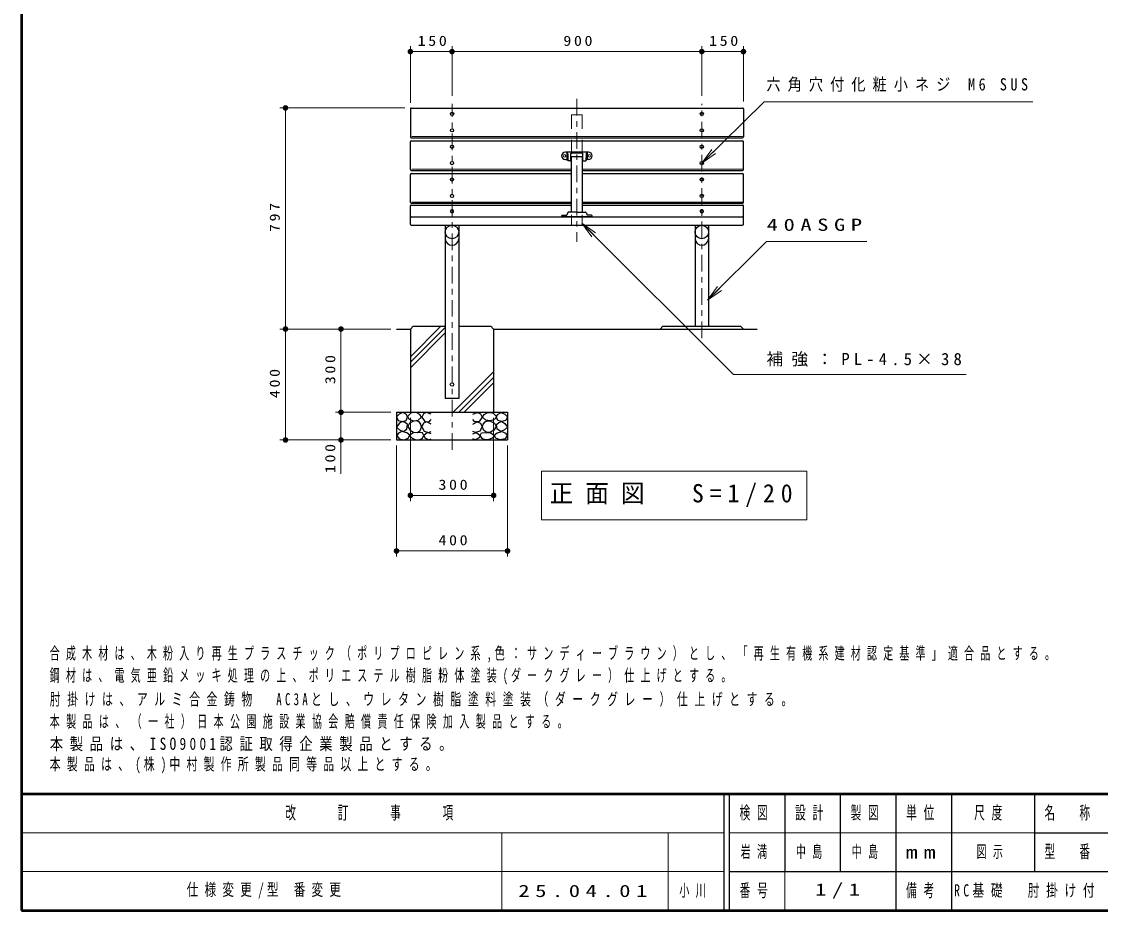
# Model space of a CAD drawing. Units: millimetres on the paper, scale 1:20. Extents: x -365 to 0, y 0 to 257.
# Drawn here: x -365 to -170.6, y 0 to 160.2 of the extents above; entities that cross this region are included whole.
import ezdxf

# ---------------------------------------------------------------- set-up
doc = ezdxf.new("R2010")
doc.units = ezdxf.units.MM
doc.linetypes.add('USER1', pattern=[4.5, 2.5, -2])
doc.linetypes.add('USER2', pattern=[6, 3, -1, 1, -1])
doc.layers.add('1_20', color=7, linetype='Continuous', lineweight=25)
doc.layers.add('LY_5', color=7, linetype='Continuous', lineweight=13)
doc.layers.add('99', color=7, linetype='Continuous')
doc.layers.add('CLASS1', color=7, linetype='Continuous')
doc.styles.add('ＭＳ ゴシック', font='')
doc.styles.get('ＭＳ ゴシック').set_extended_font_data('MS Gothic')

# ---------------------------------------------------------------- blocks, each defined once
blk = doc.blocks.new('filled_dot')
at = {"color": 0, "linetype": 'Continuous', "lineweight": -2, "const_width": 1.25}
blk.add_lwpolyline([(-0.625, 0, 1), (0.625, 0, 1)], format="xyb", close=True, dxfattribs=at)

msp = doc.modelspace()

# ---------------------------------------------------------------- linework, layer by layer
at = {"layer": '1_20', "lineweight": 13}
for p, q in [((-294.955, 145.549), (-294.955, 155.799)), ((-287.455, 146.799), (-287.455, 155.799)), ((-242.455, 146.799), (-242.455, 155.799)), ((-234.955, 145.799), (-234.955, 155.799)), ((-294.955, 154.799), (-287.455, 154.799)), ((-287.455, 154.799), (-242.455, 154.799)), ((-242.455, 154.799), (-234.955, 154.799)), ((-295.955, 144.645), (-318.455, 144.645)), ((-317.455, 104.795), (-317.455, 144.645)), ((-294.705, 139.497), (-235.105, 139.497)), ((-242.455, 134.698), (-240.671, 137.161)), ((-242.455, 134.698), (-240.32, 136.806)), ((-239.968, 136.45), (-242.455, 134.698)), ((-294.705, 133.591), (-265.955, 133.591)), ((-263.955, 133.591), (-235.105, 133.591)), ((-294.705, 127.685), (-265.955, 127.685)), ((-263.955, 127.685), (-235.105, 127.685)), ((-262.289, 121.427), (-264.056, 123.901)), ((-264.056, 123.901), (-261.582, 122.134)), ((-264.056, 123.901), (-261.935, 121.78)), ((-241.411, 109.966), (-239.643, 112.441)), ((-241.411, 109.966), (-239.29, 112.087)), ((-238.936, 111.734), (-241.411, 109.966)), ((-294.955, 99.785), (-289.445, 105.295)), ((-294.955, 98.795), (-288.67, 105.08)), ((-298.455, 104.795), (-318.455, 104.795)), ((-317.455, 84.795), (-317.455, 104.795)), ((-307.455, 89.795), (-307.455, 104.795)), ((-294.955, 97.805), (-288.67, 104.09)), ((-287.232, 89.795), (-279.955, 97.072)), ((-286.242, 89.795), (-279.955, 96.082)), ((-285.252, 89.795), (-279.955, 95.092)), ((-298.455, 89.795), (-308.455, 89.795)), ((-307.455, 78.69), (-307.455, 89.795)), ((-294.955, 88.795), (-294.955, 73.795)), ((-279.955, 88.795), (-279.955, 73.795)), ((-298.455, 84.795), (-318.455, 84.795)), ((-297.455, 83.795), (-297.455, 63.795)), ((-277.455, 83.795), (-277.455, 63.795)), ((-271.355, 79.195), (-271.355, 70.395)), ((-223.555, 79.195), (-271.355, 79.195)), ((-223.555, 70.395), (-223.555, 79.195)), ((-279.955, 74.795), (-294.955, 74.795)), ((-271.355, 70.395), (-223.555, 70.395)), ((-277.455, 64.795), (-297.455, 64.795))]:
    msp.add_line(p, q, dxfattribs=at)
at = {"layer": '1_20', "linetype": 'USER2', "lineweight": 13}
for p, q in [((-264.955, 146.263), (-264.955, 120.507)), ((-287.455, 83.024), (-287.455, 145.409)), ((-242.455, 103.167), (-242.455, 145.409))]:
    msp.add_line(p, q, dxfattribs=at)
at = {"layer": '1_20'}
for p, q in [((-294.955, 144.47), (-294.955, 139.426)), ((-294.805, 144.62), (-235.105, 144.62)), ((-234.955, 144.47), (-234.955, 139.426)), ((-294.955, 133.52), (-294.955, 138.565)), ((-294.805, 139.276), (-235.105, 139.276)), ((-294.805, 138.715), (-235.105, 138.715)), ((-234.955, 133.52), (-234.955, 138.565)), ((-262.88, 136.691), (-267.03, 136.691)), ((-266.787, 136.579), (-266.787, 135.442)), ((-266.051, 135.191), (-266.051, 136.433)), ((-263.909, 136.483), (-266.001, 136.483)), ((-263.859, 135.191), (-263.859, 136.433)), ((-263.123, 136.579), (-263.123, 135.442)), ((-267.03, 135.341), (-266.715, 135.341)), ((-266.693, 135.327), (-266.596, 135.144)), ((-266.591, 135.666), (-266.591, 135.249)), ((-266.151, 135.091), (-266.508, 135.091)), ((-265.955, 125.87), (-265.955, 135.918)), ((-265.955, 135.918), (-263.955, 135.918)), ((-263.955, 125.87), (-263.955, 135.918)), ((-263.759, 135.091), (-263.402, 135.091)), ((-263.319, 135.666), (-263.319, 135.249)), ((-263.217, 135.327), (-263.314, 135.144)), ((-262.88, 135.341), (-263.195, 135.341)), ((-294.955, 127.615), (-294.955, 132.659)), ((-294.805, 133.37), (-265.955, 133.37)), ((-294.805, 132.809), (-265.955, 132.809)), ((-263.955, 133.37), (-235.105, 133.37)), ((-263.955, 132.809), (-235.105, 132.809)), ((-234.955, 127.615), (-234.955, 132.659)), ((-294.955, 123.65), (-294.955, 126.982)), ((-294.805, 127.465), (-265.955, 127.465)), ((-294.805, 127.132), (-265.955, 127.132)), ((-263.955, 127.465), (-235.105, 127.465)), ((-263.955, 127.132), (-235.105, 127.132)), ((-234.955, 123.65), (-234.955, 126.982)), ((-294.805, 124.995), (-235.105, 124.995)), ((-267.705, 124.995), (-267.694, 125.2)), ((-262.205, 124.995), (-267.705, 124.995)), ((-267.594, 125.295), (-266.821, 125.295)), ((-266.593, 125.805), (-266.774, 125.327)), ((-264.955, 125.87), (-266.499, 125.87)), ((-264.955, 125.87), (-263.411, 125.87)), ((-263.317, 125.805), (-263.136, 125.327)), ((-262.316, 125.295), (-263.089, 125.295)), ((-262.205, 124.995), (-262.216, 125.2)), ((-294.805, 123.5), (-235.105, 123.5)), ((-288.67, 123.495), (-288.67, 92.295)), ((-286.24, 123.495), (-286.24, 92.295)), ((-243.67, 123.495), (-243.67, 105.295)), ((-241.24, 123.495), (-241.24, 105.295)), ((-294.455, 105.295), (-294.955, 104.795)), ((-294.455, 105.295), (-288.67, 105.295)), ((-286.24, 105.295), (-280.455, 105.295)), ((-280.455, 105.295), (-279.955, 104.795)), ((-249.955, 104.794), (-249.455, 105.294)), ((-249.455, 105.294), (-235.455, 105.294)), ((-235.455, 105.294), (-234.955, 104.794)), ((-297.455, 104.795), (-294.955, 104.795)), ((-294.955, 104.795), (-294.955, 89.795)), ((-279.955, 104.795), (-279.955, 89.795)), ((-279.955, 104.795), (-232.455, 104.795)), ((-286.24, 92.295), (-288.67, 92.295)), ((-297.455, 89.795), (-297.455, 84.795)), ((-297.455, 89.795), (-277.455, 89.795)), ((-277.455, 89.795), (-277.455, 84.795)), ((-297.455, 84.795), (-277.455, 84.795))]:
    msp.add_line(p, q, dxfattribs=at)
at = {"layer": '1_20', "linetype": 'USER1', "lineweight": 13}
for p, q in [((-265.905, 143.37), (-265.905, 123.5)), ((-265.905, 143.37), (-264.005, 143.37)), ((-264.005, 143.37), (-264.005, 123.5))]:
    msp.add_line(p, q, dxfattribs=at)
at = {"layer": '1_20', "lineweight": 13}
for points in [[(-242.455, 134.698), (-231.233, 145.772), (-182.816, 145.772)], [(-264.056, 123.901), (-236.759, 96.604), (-194.805, 96.604)], [(-241.411, 109.966), (-230.805, 120.573), (-212.749, 120.573)]]:
    msp.add_lwpolyline(points, dxfattribs=at)
at = {"layer": '1_20'}
for points in [[(-266.787, 136.579), (-266.749, 136.561), (-266.714, 136.538), (-266.684, 136.511), (-266.659, 136.478), (-266.642, 136.441), (-266.63, 136.399), (-266.622, 136.351), (-266.616, 136.295), (-266.611, 136.226), (-266.607, 136.15), (-266.603, 136.07), (-266.6, 135.988), (-266.598, 135.908), (-266.596, 135.832), (-266.594, 135.764), (-266.593, 135.706), (-266.592, 135.66), (-266.591, 135.631), (-266.591, 135.62), (-266.591, 135.631), (-266.591, 135.666)], [(-263.123, 136.579), (-263.161, 136.561), (-263.195, 136.538), (-263.225, 136.511), (-263.25, 136.478), (-263.268, 136.441), (-263.28, 136.399), (-263.288, 136.351), (-263.294, 136.295), (-263.299, 136.226), (-263.303, 136.15), (-263.307, 136.07), (-263.31, 135.988), (-263.312, 135.908), (-263.314, 135.832), (-263.316, 135.764), (-263.317, 135.706), (-263.318, 135.66), (-263.319, 135.631), (-263.319, 135.62), (-263.319, 135.631), (-263.319, 135.666)], [(-291.205, 89.46), (-292.06, 89.776), (-292.599, 89.507), (-292.916, 88.905), (-292.33, 88.145), (-291.553, 88.081), (-291.205, 88.477)], [(-283.705, 89.46), (-282.85, 89.776), (-282.311, 89.507), (-281.994, 88.905), (-282.58, 88.145), (-283.356, 88.081), (-283.705, 88.477)], [(-291.221, 87.654), (-291.981, 88.05), (-292.615, 87.796), (-292.916, 87.147), (-292.472, 86.37), (-291.712, 86.133), (-291.221, 86.339)], [(-283.689, 87.654), (-282.929, 88.05), (-282.295, 87.796), (-281.994, 87.147), (-282.438, 86.37), (-283.198, 86.133), (-283.689, 86.339)], [(-291.205, 85.927), (-291.87, 86.133), (-292.52, 85.578), (-292.346, 85.182), (-291.617, 84.818), (-291.205, 84.976)], [(-283.705, 85.927), (-283.04, 86.133), (-282.39, 85.578), (-282.564, 85.182), (-283.293, 84.818), (-283.705, 84.976)]]:
    msp.add_lwpolyline(points, dxfattribs=at)
for points in [[(-287.16, 126.021), (-287.161, 126.042), (-287.164, 126.063), (-287.17, 126.084), (-287.177, 126.104), (-287.187, 126.123), (-287.199, 126.142), (-287.213, 126.16), (-287.229, 126.177), (-287.246, 126.192), (-287.265, 126.207), (-287.286, 126.219), (-287.307, 126.231), (-287.33, 126.241), (-287.354, 126.249), (-287.379, 126.255), (-287.404, 126.26), (-287.429, 126.262), (-287.455, 126.263), (-287.481, 126.262), (-287.506, 126.26), (-287.531, 126.255), (-287.556, 126.249), (-287.58, 126.241), (-287.603, 126.231), (-287.624, 126.219), (-287.645, 126.207), (-287.664, 126.192), (-287.681, 126.177), (-287.697, 126.16), (-287.711, 126.142), (-287.723, 126.123), (-287.732, 126.104), (-287.74, 126.084), (-287.746, 126.063), (-287.749, 126.042), (-287.75, 126.021), (-287.749, 126), (-287.746, 125.979), (-287.74, 125.958), (-287.732, 125.938), (-287.723, 125.918), (-287.711, 125.899), (-287.697, 125.882), (-287.681, 125.865), (-287.664, 125.849), (-287.645, 125.835), (-287.624, 125.822), (-287.603, 125.811), (-287.58, 125.801), (-287.556, 125.793), (-287.531, 125.786), (-287.506, 125.782), (-287.481, 125.779), (-287.455, 125.778), (-287.429, 125.779), (-287.404, 125.782), (-287.379, 125.786), (-287.354, 125.793), (-287.33, 125.801), (-287.307, 125.811), (-287.286, 125.822), (-287.265, 125.835), (-287.246, 125.849), (-287.229, 125.865), (-287.213, 125.882), (-287.199, 125.899), (-287.187, 125.918), (-287.177, 125.938), (-287.17, 125.958), (-287.164, 125.979), (-287.161, 126)], [(-242.16, 126.021), (-242.161, 126.042), (-242.164, 126.063), (-242.17, 126.084), (-242.177, 126.104), (-242.187, 126.123), (-242.199, 126.142), (-242.213, 126.16), (-242.229, 126.177), (-242.246, 126.192), (-242.265, 126.207), (-242.286, 126.219), (-242.307, 126.231), (-242.33, 126.241), (-242.354, 126.249), (-242.379, 126.255), (-242.404, 126.26), (-242.429, 126.262), (-242.455, 126.263), (-242.481, 126.262), (-242.506, 126.26), (-242.531, 126.255), (-242.556, 126.249), (-242.58, 126.241), (-242.603, 126.231), (-242.624, 126.219), (-242.645, 126.207), (-242.664, 126.192), (-242.681, 126.177), (-242.697, 126.16), (-242.711, 126.142), (-242.723, 126.123), (-242.732, 126.104), (-242.74, 126.084), (-242.746, 126.063), (-242.749, 126.042), (-242.75, 126.021), (-242.749, 126), (-242.746, 125.979), (-242.74, 125.958), (-242.732, 125.938), (-242.723, 125.918), (-242.711, 125.899), (-242.697, 125.882), (-242.681, 125.865), (-242.664, 125.849), (-242.645, 125.835), (-242.624, 125.822), (-242.603, 125.811), (-242.58, 125.801), (-242.556, 125.793), (-242.531, 125.786), (-242.506, 125.782), (-242.481, 125.779), (-242.455, 125.778), (-242.429, 125.779), (-242.404, 125.782), (-242.379, 125.786), (-242.354, 125.793), (-242.33, 125.801), (-242.307, 125.811), (-242.286, 125.822), (-242.265, 125.835), (-242.246, 125.849), (-242.229, 125.865), (-242.213, 125.882), (-242.199, 125.899), (-242.187, 125.918), (-242.177, 125.938), (-242.17, 125.958), (-242.164, 125.979), (-242.161, 126)], [(-296.332, 89.765), (-296.966, 89.464), (-297.441, 88.988), (-297.14, 88.291), (-296.412, 88.149), (-295.715, 88.307), (-295.461, 88.893), (-295.651, 89.4)], [(-294.361, 89.769), (-294.888, 89.634), (-295.469, 88.999), (-295.24, 88.58), (-294.782, 88.343), (-294.267, 88.269), (-293.523, 88.337), (-292.956, 88.877), (-293.24, 89.377), (-293.773, 89.688)], [(-280.549, 89.769), (-280.022, 89.634), (-279.44, 88.999), (-279.67, 88.58), (-280.127, 88.343), (-280.643, 88.269), (-281.387, 88.337), (-281.954, 88.877), (-281.67, 89.377), (-281.137, 89.688)], [(-278.577, 89.765), (-277.944, 89.464), (-277.468, 88.988), (-277.769, 88.291), (-278.498, 88.149), (-279.195, 88.307), (-279.449, 88.893), (-279.259, 89.4)], [(-296.459, 88.117), (-296.998, 87.769), (-297.441, 87.087), (-296.934, 86.628), (-296.269, 86.311), (-295.572, 86.755), (-295.493, 87.594), (-295.901, 87.957)], [(-294.996, 86.553), (-294.375, 86.208), (-293.699, 86.161), (-293.186, 86.522), (-292.942, 87.12), (-293.054, 87.658), (-293.402, 88.066), (-293.868, 88.231), (-294.402, 88.175), (-295.092, 87.806), (-295.388, 87.229)], [(-279.913, 86.553), (-280.535, 86.208), (-281.211, 86.161), (-281.724, 86.522), (-281.968, 87.12), (-281.856, 87.658), (-281.508, 88.066), (-281.042, 88.231), (-280.508, 88.175), (-279.818, 87.806), (-279.522, 87.229)], [(-278.451, 88.117), (-277.912, 87.769), (-277.468, 87.087), (-277.975, 86.628), (-278.641, 86.311), (-279.338, 86.755), (-279.417, 87.594), (-279.009, 87.957)], [(-296.5, 86.32), (-297.069, 86.001), (-297.407, 85.579), (-297.003, 85.013), (-296.061, 84.81), (-295.345, 85.129), (-295.072, 85.634), (-295.611, 86.089)], [(-293.645, 86.113), (-294.429, 86.073), (-295.091, 85.6), (-294.659, 85.14), (-293.969, 84.829), (-293.404, 84.821), (-292.861, 85.046), (-292.523, 85.573), (-292.78, 86.059)], [(-281.265, 86.113), (-280.481, 86.073), (-279.819, 85.6), (-280.251, 85.14), (-280.941, 84.829), (-281.506, 84.821), (-282.049, 85.046), (-282.387, 85.573), (-282.13, 86.059)], [(-278.41, 86.32), (-277.841, 86.001), (-277.503, 85.579), (-277.907, 85.013), (-278.849, 84.81), (-279.565, 85.129), (-279.838, 85.634), (-279.299, 86.089)]]:
    msp.add_lwpolyline(points, close=True, dxfattribs=at)
for centre, radius in [((-287.45, 143.557), 0.295), ((-242.45, 143.557), 0.295), ((-287.455, 140.604), 0.295), ((-242.455, 140.604), 0.295), ((-287.455, 137.651), 0.295), ((-242.455, 137.651), 0.295), ((-287.455, 134.698), 0.295), ((-242.455, 134.698), 0.295), ((-287.455, 131.745), 0.295), ((-242.455, 131.745), 0.295), ((-287.455, 128.793), 0.295), ((-242.455, 128.793), 0.295), ((-287.455, 122.28), 1.215), ((-242.455, 122.28), 1.215), ((-287.455, 94.795), 0.325)]:
    msp.add_circle(centre, radius, dxfattribs=at)
at = {"layer": '1_20', "lineweight": 13}
for centre in [(-267.205, 136.016), (-262.705, 136.016)]:
    msp.add_circle(centre, 0.225, dxfattribs=at)
at = {"layer": '1_20'}
for centre, radius, start, end in [((-294.805, 144.47), 0.15, 90, 180), ((-235.105, 144.47), 0.15, 0, 90), ((-294.805, 139.426), 0.15, 180, 270), ((-294.805, 138.565), 0.15, 90, 180), ((-235.105, 139.426), 0.15, 270, 0), ((-235.105, 138.565), 0.15, 0, 90), ((-267.03, 136.016), 0.675, 90, 270), ((-266.001, 136.433), 0.05, 90, 180.00001), ((-263.909, 136.433), 0.05, 360, 90), ((-262.88, 136.016), 0.675, 270, 90), ((-266.715, 135.316), 0.025, 27.86749, 90), ((-266.508, 135.191), 0.1, 207.86749, 270), ((-266.151, 135.191), 0.1, 270, 0), ((-263.759, 135.191), 0.1, 180, 270), ((-263.402, 135.191), 0.1, 270, 332.13251), ((-263.195, 135.316), 0.025, 90, 152.13251), ((-294.805, 133.52), 0.15, 180, 270), ((-294.805, 132.659), 0.15, 90, 180), ((-235.105, 133.52), 0.15, 270, 0), ((-235.105, 132.659), 0.15, 0, 90), ((-294.805, 127.615), 0.15, 180, 270), ((-294.805, 126.982), 0.15, 90, 180), ((-235.105, 127.615), 0.15, 270, 0), ((-235.105, 126.982), 0.15, 0, 90), ((-294.805, 124.845), 0.15, 90, 180), ((-267.594, 125.195), 0.1, 90, 177), ((-266.821, 125.345), 0.05, 270, 339.20314), ((-266.499, 125.77), 0.1, 90, 159.20314), ((-263.411, 125.77), 0.1, 20.79686, 90), ((-263.089, 125.345), 0.05, 200.79686, 270), ((-262.316, 125.195), 0.1, 3, 90), ((-235.105, 124.845), 0.15, 0, 90), ((-294.805, 123.65), 0.15, 180, 270), ((-235.105, 123.65), 0.15, 270, 0), ((-287.455, 121.114), 1.222, 186.16716, 353.83282), ((-242.455, 121.114), 1.222, 186.16716, 353.83282)]:
    msp.add_arc(centre, radius, start, end, dxfattribs=at)
at = {"layer": 'LY_5', "lineweight": 50}
for p, q in [((-365, 257), (-365, 0)), ((-365, 21), (0, 21)), ((-365, 0), (0, 0))]:
    msp.add_line(p, q, dxfattribs=at)
at = {"layer": 'LY_5', "lineweight": 25}
for p, q in [((-238.5, 21), (-238.5, 0)), ((-237.5, 21), (-237.5, 0)), ((-227.5, 21), (-227.5, 7)), ((-217.5, 21), (-217.5, 7)), ((-207.5, 21), (-207.5, 0)), ((-197.5, 21), (-197.5, 7)), ((-182.5, 21), (-182.5, 7)), ((-182.5, 14), (-70, 14)), ((-237.5, 7), (0, 7)), ((-197.5, 7), (-197.5, 0))]:
    msp.add_line(p, q, dxfattribs=at)
at = {"layer": 'LY_5'}
for p, q in [((-365, 14), (-238.5, 14)), ((-278.5, 14), (-278.5, 0)), ((-248.5, 14), (-248.5, 0)), ((-237.5, 14), (-182.5, 14)), ((-365, 7), (-238.5, 7)), ((-227.5, 7), (-227.5, 0))]:
    msp.add_line(p, q, dxfattribs=at)

# ---------------------------------------------------------------- block references
at = {"layer": '1_20', "lineweight": 13, "xscale": 0.4, "yscale": 0.4}
for p in [(-294.955, 154.799), (-242.455, 154.799), (-294.955, 74.795), (-297.455, 64.795)]:
    msp.add_blockref('filled_dot', p, dxfattribs=at)
for p, rotation in [((-287.455, 154.799), 180), ((-242.455, 154.799), 180), ((-234.955, 154.799), 180), ((-317.455, 144.645), 270), ((-317.455, 104.795), 270), ((-307.455, 104.795), 270), ((-307.455, 89.795), 270), ((-317.455, 84.795), 90), ((-307.455, 84.795), 90), ((-279.955, 74.795), 180), ((-277.455, 64.795), 180)]:
    msp.add_blockref('filled_dot', p, dxfattribs=dict(at, rotation=rotation))

# ---------------------------------------------------------------- texts
at = {"layer": '1_20', "style": 'ＭＳ ゴシック'}
for s, insert, char_height, attachment_point in [('\\T1.33;\\W1.15;150', (-290.784, 155.799), 1.833, 8), ('\\T1.33;\\W1.15;900', (-264.538, 155.799), 1.833, 8), ('\\T1.33;\\W1.15;150', (-238.284, 155.799), 1.833, 8), ('\\T1.5;\\W0.85;六角穴付化粧小ネジ\\~M6\\~SUS', (-230.816, 148.772), 2.199, 4), ('\\T1.5;\\W1.35;40ASGP', (-230.749, 123.573), 2.199, 4), ('\\T1.5;補強：PL-4.5×38', (-230.805, 99.254), 2.199, 4), ('\\T1.33;\\W1.15;300', (-287.038, 75.795), 1.833, 8), ('\\T1.5;\\W0.95;正面図\u3000S=1/20', (-247.455, 74.795), 3.299, 5), ('\\T1.33;\\W1.15;400', (-287.038, 65.795), 1.833, 8)]:
    msp.add_mtext(s, dxfattribs=dict(at, insert=insert, char_height=char_height, attachment_point=attachment_point))
at = {"layer": '1_20', "char_height": 1.833, "attachment_point": 8, "rotation": 90, "style": 'ＭＳ ゴシック'}
for s, insert in [('\\T1.33;\\W1.15;797', (-318.455, 125.136)), ('\\T1.33;\\W1.15;300', (-308.455, 97.711)), ('\\T1.33;\\W1.15;400', (-318.455, 95.211)), ('\\T1.33;\\W1.15;100', (-308.455, 81.69))]:
    msp.add_mtext(s, dxfattribs=dict(at, insert=insert))
at = {"layer": '99', "char_height": 2.199, "style": 'ＭＳ ゴシック'}
for s, insert, attachment_point in [('\\T1.64;\\W0.6;岩満', (-232.5, 10.5), 5), ('\\T1.64;\\W0.6;中島', (-225.5, 10.5), 4), ('\\T1.64;\\W0.6;中島', (-212.5, 10.5), 5), ('\\T1.64;\\W0.6;図示', (-190, 10.5), 5), ('\\T1.53;\\W0.7;仕様変更/型\\~番変更', (-335.25, 3.5), 4), ('\\T1.5;\\W1.35;25.04.01', (-275.5, 3.5), 4), ('\\T1.64;\\W0.6;小川', (-246.5, 3.5), 4), ('\\T1.5;\\W1.35;1/1', (-217.5, 3.5), 5), ('\\T1.58;\\W0.7;RC基礎\u3000肘掛け付', (-197, 3.5), 4)]:
    msp.add_mtext(s, dxfattribs=dict(at, insert=insert, attachment_point=attachment_point))
at = {"layer": 'CLASS1', "char_height": 2.199, "attachment_point": 7, "style": 'ＭＳ ゴシック'}
for s, insert in [('\\T1.62;\\W0.6;合成木材は、木粉入り再生プラスチック（ポリプロピレン系,色：サンディーブラウン）とし、「再生有機系建材認定基準」適合品とする。', (-359.922, 44.696)), ('\\T1.62;\\W0.6;鋼材は、電気亜鉛メッキ処理の上、ポリエステル樹脂粉体塗装(ダークグレー）仕上げとする。', (-359.922, 40.696)), ('\\T1.61;\\W0.65;肘掛けは、アルミ合金鋳物\u3000AC3Aとし、ウレタン樹脂塗料塗装（ダークグレー）仕上げとする。', (-359.922, 36.696)), ('\\T1.64;\\W0.6;本製品は、（一社）日本公園施設業協会賠償責任保険加入製品とする。', (-359.922, 32.696)), ('\\T1.5;\\W0.8;本製品は、ISO9001認証取得企業製品とする。', (-359.922, 28.696)), ('\\T1.58;\\W0.65;本製品は、(株)中村製作所製品同等品以上とする。', (-359.922, 24.696))]:
    msp.add_mtext(s, dxfattribs=dict(at, insert=insert))
at = {"layer": 'LY_5', "char_height": 2.346, "attachment_point": 5, "style": 'ＭＳ ゴシック'}
for s, insert in [('\\T1.64;\\W0.6;改\u3000\u3000訂\u3000\u3000事\u3000\u3000項', (-301.75, 17.5)), ('\\T1.64;\\W0.6;検図', (-232.5, 17.5)), ('\\T1.64;\\W0.6;設計', (-222.5, 17.5)), ('\\T1.64;\\W0.6;製図', (-212.5, 17.5)), ('\\T1.64;\\W0.6;単位', (-202.5, 17.5)), ('\\T1.64;\\W0.6;尺度', (-190.25, 17.5)), ('\\T1.64;\\W0.6;名\u3000称', (-176, 17.5)), ('\\T1.64;\\W0.6;型\u3000番', (-176, 10.5)), ('\\T1.5;\\W1.35;mm', (-202.5, 10.5)), ('\\T1.64;\\W0.6;番号', (-232.5, 3.5)), ('\\T1.64;\\W0.6;備考', (-202.5, 3.5))]:
    msp.add_mtext(s, dxfattribs=dict(at, insert=insert))

doc.saveas('drawing.dxf')
